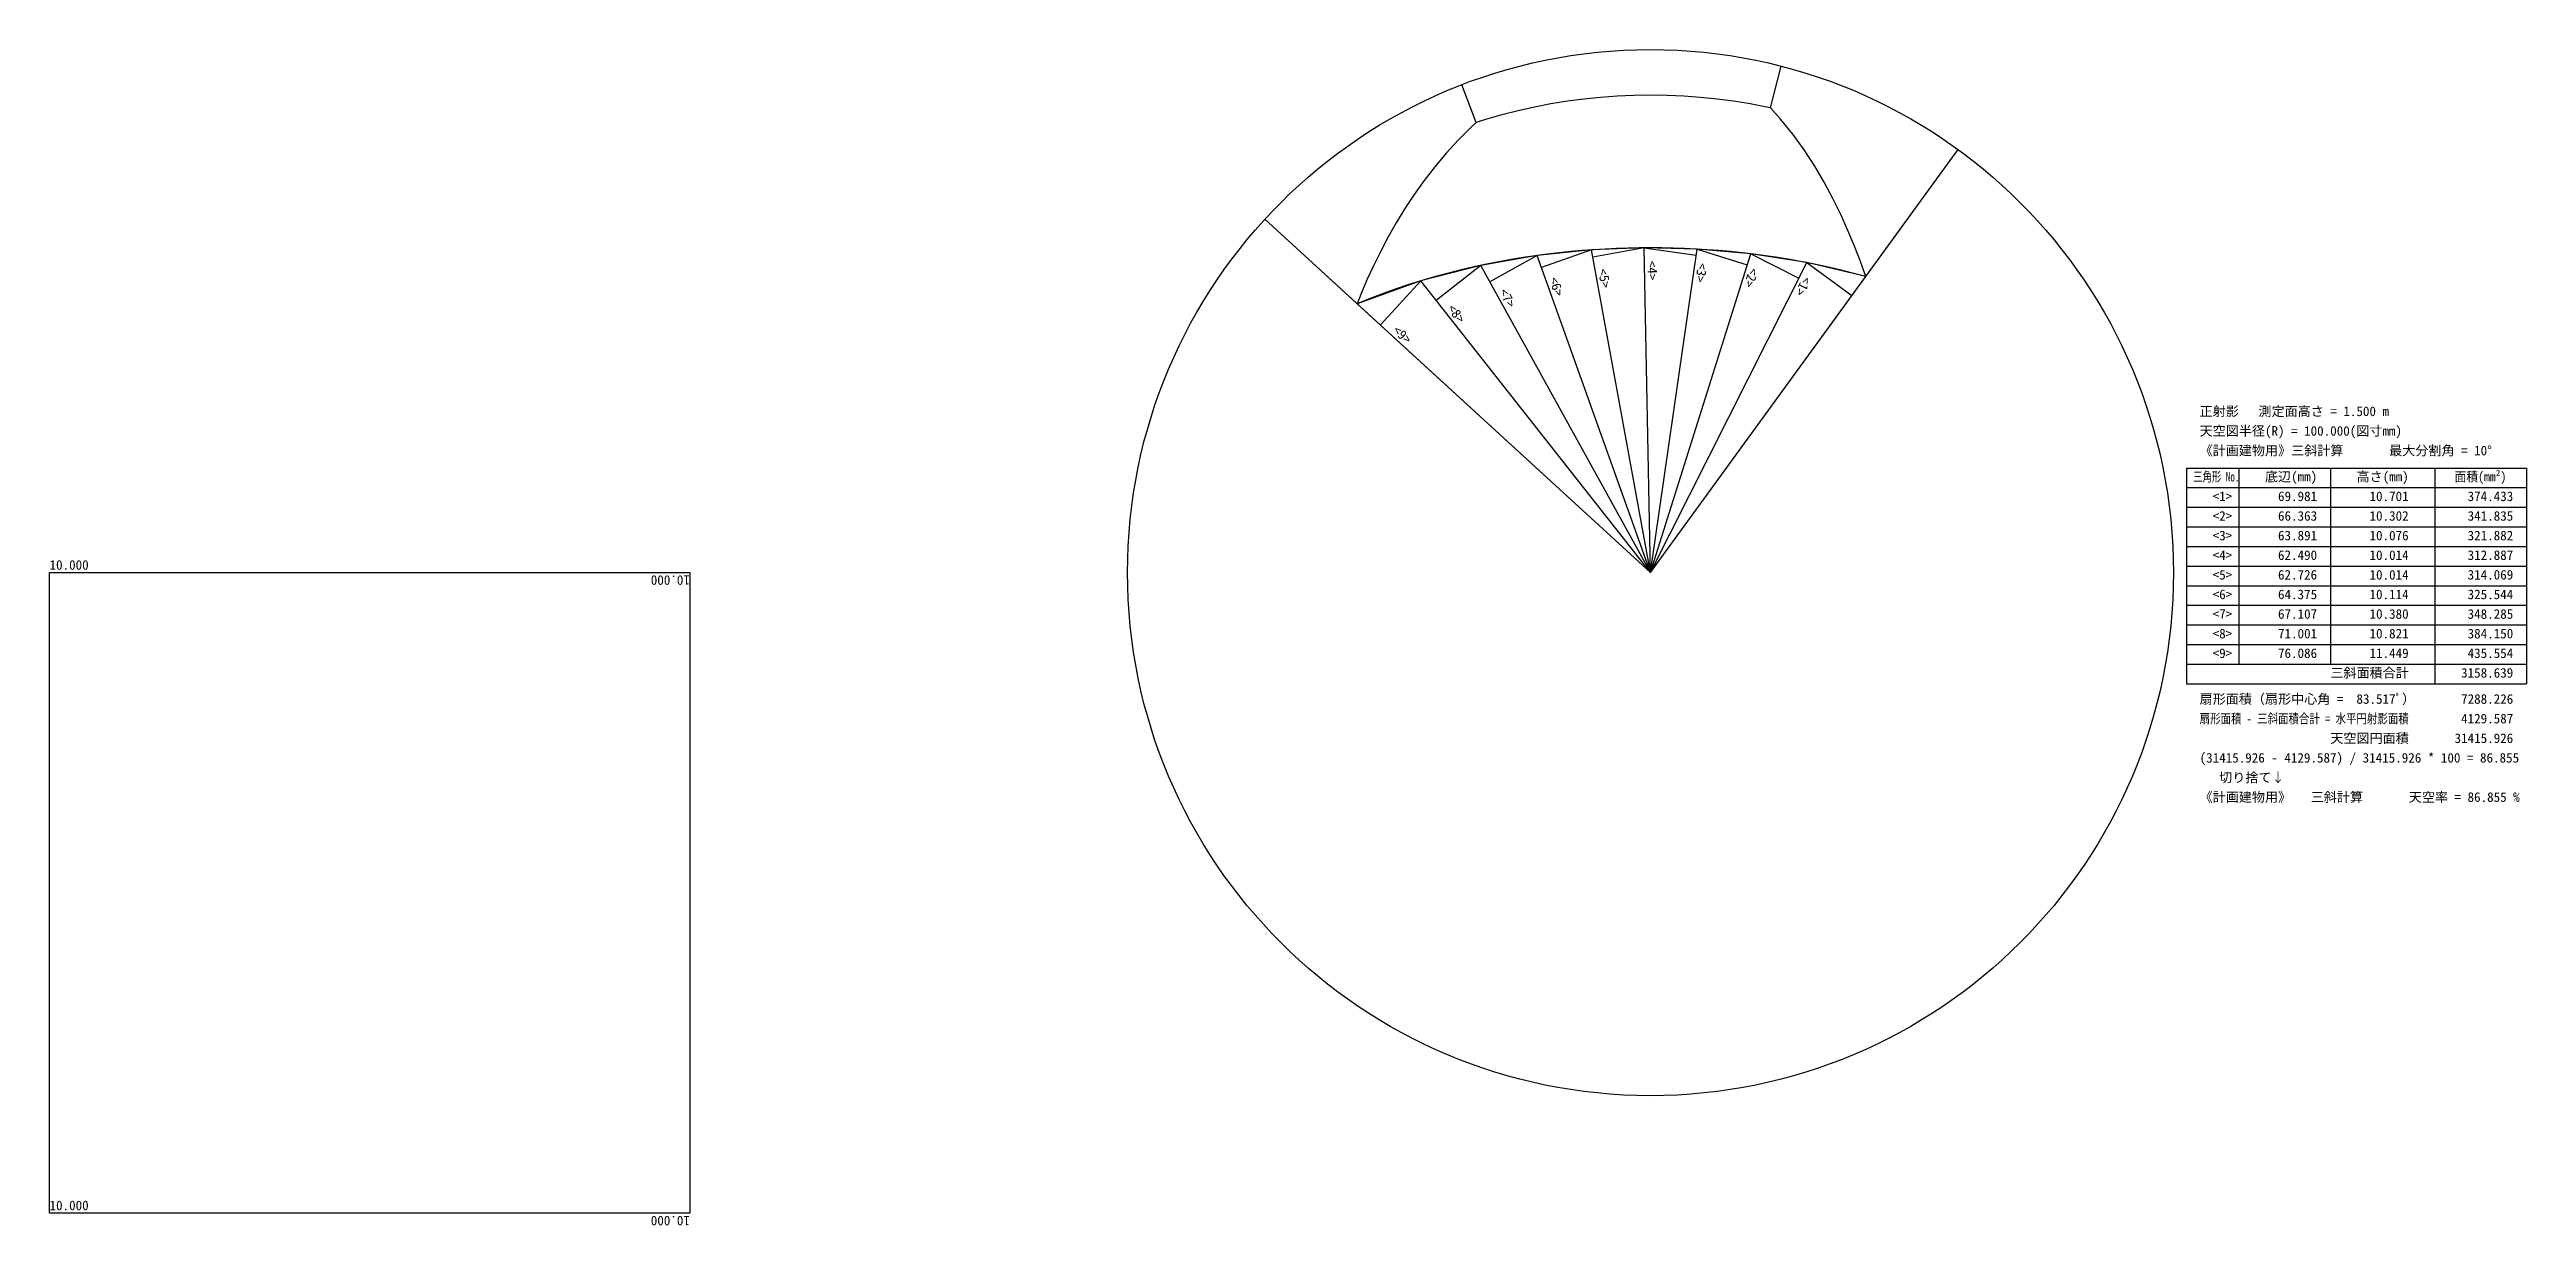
# Model space of a CAD drawing. Units: millimetres at full size, sheet at 1:100. Extents: x -9429 to 37934, y -9848 to 12633.
import ezdxf
from ezdxf.enums import TextEntityAlignment as Align

# ---------------------------------------------------------------- set-up
doc = ezdxf.new("R2010")
doc.units = ezdxf.units.MM
doc.header["$LTSCALE"] = 100
doc.layers.add('0-0', color=4, linetype='Continuous')
doc.styles.add('ＭＳ ゴシック', font='')
doc.styles.get('ＭＳ ゴシック').set_extended_font_data('MS Gothic')

msp = doc.modelspace()

# ---------------------------------------------------------------- linework, layer by layer
at = {"layer": '0-0', "color": 7}
for p, q in [((23476.2, 11516.1), (23682.5, 12315.4)), ((17852.6, 11238), (17573.7, 11958.3)), ((25299.8, 8292.3), (27065.4, 10720)), ((15574.9, 7774), (13812.1, 9389.9))]:
    msp.add_line(p, q, dxfattribs=at)
at = {"layer": '0-0'}
for p, q in [((21183.7, 2632.7), (27065.4, 10720)), ((21183.7, 2632.7), (13812.1, 9389.9)), ((19018.8, 8695.3), (17937.4, 8506)), ((19018.8, 8695.3), (18110.3, 8193.1)), ((20054.5, 8802.9), (19018.8, 8695.3)), ((21183.7, 2632.7), (19018.8, 8695.3)), ((20054.5, 8802.9), (19101.9, 8462.7)), ((21065.4, 8842), (20054.5, 8802.9)), ((21183.7, 2632.7), (20054.5, 8802.9)), ((21065.4, 8842), (20080.3, 8661.7)), ((21183.7, 2632.7), (21065.4, 8842)), ((21183.7, 2632.7), (22073.7, 8818)), ((21183.7, 2632.7), (23101.5, 8727.2)), ((21183.7, 2632.7), (24170.4, 8558.9)), ((16791.9, 8211.6), (15574.9, 7774)), ((16791.9, 8211.6), (16018.3, 7367.6)), ((17937.4, 8506), (16791.9, 8211.6)), ((21183.7, 2632.7), (16791.9, 8211.6)), ((17937.4, 8506), (17087.1, 7836.6)), ((21183.7, 2632.7), (17937.4, 8506)), ((21183.7, 2632.7), (25299.8, 8292.3)), ((21183.7, 2632.7), (15574.9, 7774)), ((31433.7, 4632.7), (31433.7, 507.7)), ((31433.7, 4632.7), (37933.7, 4632.7)), ((32433.7, 4632.7), (32433.7, 882.7)), ((34183.7, 4632.7), (34183.7, 882.7)), ((36183.7, 4632.7), (36183.7, 507.7)), ((37933.7, 4632.7), (37933.7, 507.7)), ((31433.7, 4257.7), (37933.7, 4257.7)), ((31433.7, 3882.7), (37933.7, 3882.7)), ((31433.7, 3507.7), (37933.7, 3507.7)), ((31433.7, 3132.7), (37933.7, 3132.7)), ((31433.7, 2757.7), (37933.7, 2757.7)), ((31433.7, 2382.7), (37933.7, 2382.7)), ((31433.7, 2007.7), (37933.7, 2007.7)), ((31433.7, 1632.7), (37933.7, 1632.7)), ((31433.7, 1257.7), (37933.7, 1257.7)), ((31433.7, 882.7), (37933.7, 882.7)), ((31433.7, 507.7), (37933.7, 507.7))]:
    msp.add_line(p, q, dxfattribs=at)
at = {"layer": '0-0', "color": 7}
for points in [[(23476.2, 11516.1), (23402.5, 11531.7), (23088.1, 11592.2), (22772.5, 11643.3), (22455.9, 11685), (22138.5, 11717.5), (21820.6, 11740.7), (21502.2, 11754.6), (21183.7, 11759.2), (20865.1, 11754.6), (20546.8, 11740.7), (20228.8, 11717.5), (19911.4, 11685), (19594.9, 11643.3), (19279.3, 11592.2), (18964.9, 11531.7), (18651.9, 11461.9), (18340.6, 11382.6), (18031.3, 11293.8), (17852.6, 11238), (17746.5, 11139.9), (17503.4, 10898.6), (17274, 10648.6), (17058.2, 10391.5), (16855.7, 10129), (16665.9, 9862.5), (16488.6, 9593.3), (16323.2, 9322.5), (16169.1, 9051), (16025.7, 8779.6), (15892.6, 8509), (15769, 8239.7), (15654.6, 7972), (15574.9, 7774)], [(25299.8, 8292.3), (25196.6, 8582.1), (25084.2, 8874.9), (24960.2, 9173.7), (24823.3, 9477.9), (24672.5, 9785.9), (24506.6, 10096.1), (24324.4, 10406.2), (24124.8, 10713.4), (23907, 11014.1), (23670.2, 11304.2), (23476.2, 11516.1)], [(25299.8, 8292.3), (25047.2, 8360.6), (24801.4, 8422.2), (24558.7, 8478.4), (24319.2, 8529.6), (24082.5, 8576.2), (23848.6, 8618.2), (23617.3, 8656.1), (23388.4, 8690), (23161.6, 8720.1), (22936.8, 8746.6), (22713.8, 8769.7), (22492.3, 8789.4), (22272.2, 8805.9), (22053.1, 8819.3), (21835, 8829.6), (21617.5, 8837), (21400.5, 8841.4), (21183.7, 8842.8), (20966.9, 8841.4), (20749.8, 8837), (20532.3, 8829.6), (20314.2, 8819.3), (20095.2, 8805.9), (19875, 8789.4), (19653.5, 8769.7), (19430.5, 8746.6), (19205.7, 8720.1), (18979, 8690), (18750, 8656.1), (18518.7, 8618.2), (18284.8, 8576.2), (18048.2, 8529.6), (17808.6, 8478.4), (17566, 8422.2), (17320.1, 8360.6), (17071, 8293.3), (16818.4, 8219.9), (16562.5, 8139.9), (16303.2, 8053)], [(16303.2, 8053), (16040.6, 7958.5), (15774.8, 7856), (15574.9, 7774)]]:
    msp.add_lwpolyline(points, dxfattribs=at)
at = {"layer": '0-0'}
for points in [[(22073.7, 8818), (21065.4, 8842), (22056.6, 8699.4)], [(23101.5, 8727.2), (22073.7, 8818), (23034.9, 8515.6)], [(24170.4, 8558.9), (23101.5, 8727.2), (24021.6, 8263.5)], [(25299.8, 8292.3), (24170.4, 8558.9), (25035.9, 7929.5)]]:
    msp.add_lwpolyline(points, dxfattribs=at)
at = {"layer": '0-0', "color": 7}
msp.add_lwpolyline([(-9428.6, 2632.7), (2816.3, 2632.7), (2816.3, -9612.2), (-9428.6, -9612.2)], close=True, dxfattribs=at)
msp.add_circle((21183.7, 2632.7), 10000, dxfattribs=at)

# ---------------------------------------------------------------- texts
at = {"layer": '0-0', "style": 'ＭＳ ゴシック'}
for s, rotation, p in [('<4>', 271.091, (21070.2, 8592.1)), ('<3>', 261.812, (22038.1, 8570.6)), ('<6>', 289.651, (19186, 8227.3)), ('<5>', 280.371, (20125.3, 8415.8)), ('<2>', 252.532, (23026.5, 8488.7)), ('<1>', 243.252, (24057.9, 8335.6)), ('<8>', 308.21, (17241.7, 7640.2)), ('<7>', 298.93, (18231.2, 7974.3)), ('<9>', 317.49, (16202.5, 7198.7))]:
    msp.add_text(s, height=183.3, rotation=rotation, dxfattribs=at).set_placement(p, align=Align.BOTTOM_LEFT)
for s, p in [('正射影 \u3000測定面高さ = 1.500 m', (31683.7, 5570.2)), ('天空図半径(R) = 100.000(図寸mm)', (31683.7, 5195.2)), ('《計画建物用》三斜計算 \u3000 \u3000 最大分割角 = 10°', (31683.7, 4820.2)), ('底辺(mm)', (32933.7, 4320.2)), ('高さ(mm)', (34683.7, 4320.2)), ('<1>', (31933.7, 3945.2)), ('<2>', (31933.7, 3570.2)), ('   69.981', (32808.7, 3945.2)), ('   66.363', (32808.7, 3570.2)), ('   10.701', (34558.7, 3945.2)), ('   10.302', (34558.7, 3570.2)), (' 374.433', (36683.7, 3945.2)), (' 341.835', (36683.7, 3570.2)), ('<3>', (31933.7, 3195.2)), ('   63.891', (32808.7, 3195.2)), ('   10.076', (34558.7, 3195.2)), (' 321.882', (36683.7, 3195.2)), ('<4>', (31933.7, 2820.2)), ('   62.490', (32808.7, 2820.2)), ('   10.014', (34558.7, 2820.2)), (' 312.887', (36683.7, 2820.2)), ('<5>', (31933.7, 2445.2)), ('   62.726', (32808.7, 2445.2)), ('   10.014', (34558.7, 2445.2)), (' 314.069', (36683.7, 2445.2)), ('<6>', (31933.7, 2070.2)), ('<7>', (31933.7, 1695.2)), ('   64.375', (32808.7, 2070.2)), ('   67.107', (32808.7, 1695.2)), ('   10.114', (34558.7, 2070.2)), ('   10.380', (34558.7, 1695.2)), (' 325.544', (36683.7, 2070.2)), (' 348.285', (36683.7, 1695.2)), ('<8>', (31933.7, 1320.2)), ('   71.001', (32808.7, 1320.2)), ('   10.821', (34558.7, 1320.2)), (' 384.150', (36683.7, 1320.2)), ('<9>', (31933.7, 945.2)), ('   76.086', (32808.7, 945.2)), ('   11.449', (34558.7, 945.2)), (' 435.554', (36683.7, 945.2)), ('三斜面積合計', (34183.7, 570.2)), ('3158.639', (36683.7, 570.2)), ('扇形面積（扇形中心角 =  83.517ﾟ）', (31683.7, 70.2)), ('7288.226', (36683.7, 70.2)), ('天空図円面積', (34183.7, -679.8)), ('31415.926', (36558.7, -679.8)), ('4129.587', (36683.7, -304.8)), ('(31415.926 - 4129.587) / 31415.926 * 100 = 86.855', (31683.7, -1054.8)), (' \u3000切り捨て↓', (31683.7, -1429.8)), ('《計画建物用》 \u3000三斜計算 \u3000 \u3000 天空率 = 86.855 %', (31683.7, -1804.8))]:
    msp.add_text(s, height=183.3, dxfattribs=at).set_placement(p, align=Align.BOTTOM_LEFT)
for s, width, p in [('三角形 No.', 0.7, (31558.7, 4320.2)), ('面積(mm²)', 0.9, (36558.7, 4320.2)), ('扇形面積 - 三斜面積合計 = 水平円射影面積', 0.8, (31683.7, -304.8))]:
    msp.add_text(s, height=183.3, dxfattribs=dict(at, width=width)).set_placement(p, align=Align.BOTTOM_LEFT)
at = {"layer": '0-0', "color": 2, "style": 'ＭＳ ゴシック'}
for p in [(-9428.6, 2632.7), (-9428.6, -9612.2)]:
    msp.add_text('10.000', height=183.3, dxfattribs=at).set_placement(p, align=Align.BOTTOM_LEFT)
for p in [(2816.3, 2632.7), (2816.3, -9612.2)]:
    msp.add_text('10.000', height=183.3, rotation=180, dxfattribs=at).set_placement(p, align=Align.BOTTOM_LEFT)

doc.saveas('drawing.dxf')
